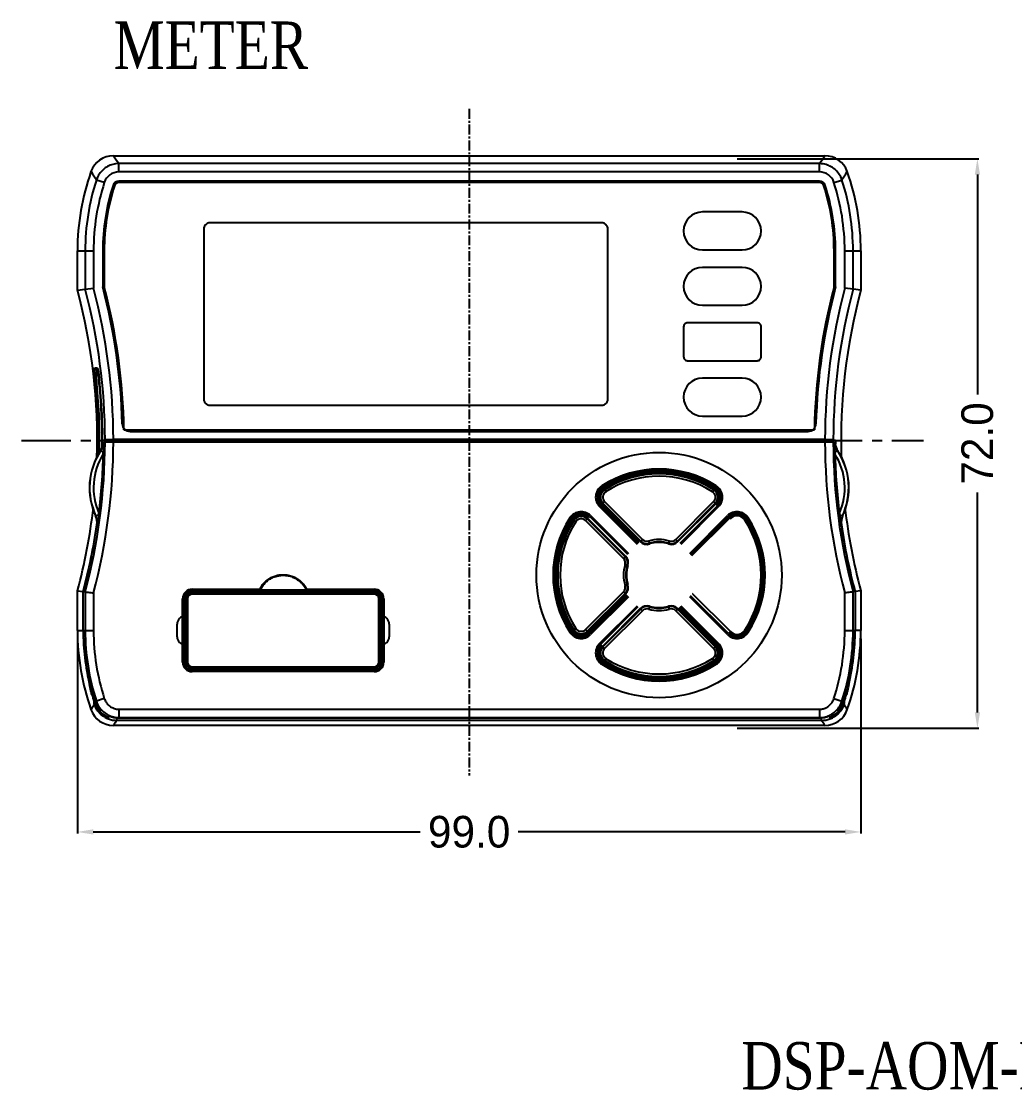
# Model space of a CAD drawing. Header units: millimetres. Extents: x 79 to 919, y 65 to 646.
# Drawn here: x 524.4 to 649.9, y 217.1 to 352.8 of the extents above; entities that cross this region are included whole.
import ezdxf

# ---------------------------------------------------------------- set-up
doc = ezdxf.new("R2010")
doc.units = ezdxf.units.MM
doc.linetypes.add('CENTER', pattern=[2, 1.25, -0.25, 0.25, -0.25])
doc.layers.add('02___PRT_ALL_AXES', color=7, linetype='Continuous')
doc.layers.add('03___PRT_ALL_CURVES', color=7, linetype='Continuous')
doc.styles.add('SS', font='batang.ttc', dxfattribs={"width": 0.8})
doc.styles.get("Standard").update_dxf_attribs({"font": 'BareunDotumPro1.ttf'})
doc.dimstyles.get("Standard").update_dxf_attribs({"dimtxt": 4, "dimasz": 2, "dimexe": 0.2, "dimexo": 1, "dimgap": 0.09, "dimtad": 0, "dimtoh": 1, "dimdec": 1, "dimzin": 0, "dimdsep": 46, "dimtxsty": 'Standard', "dimcen": -3, "dimadec": 0, "dimazin": 0, "dimtfac": 1, "dimtdec": 1, "dimtofl": 0, "dimtmove": 0, "dimatfit": 3, "dimfxl": 0, "dimtolj": 1, "dimtzin": 0, "dimarcsym": 0})

# ---------------------------------------------------------------- blocks, each defined once
blk = doc.blocks.new('*D61')
at = {"color": 0, "lineweight": -2}
for p, q in [((531.44, 274.79), (531.44, 250.12)), ((630.44, 274.79), (630.44, 250.12)), ((533.44, 250.32), (574.76, 250.32)), ((628.44, 250.32), (587.13, 250.32))]:
    blk.add_line(p, q, dxfattribs=at)
at = {"color": 0}
for points in [[(533.44, 250.66), (533.44, 249.99), (531.44, 250.32)], [(628.44, 249.99), (628.44, 250.66), (630.44, 250.32)]]:
    blk.add_solid(points, dxfattribs=at)
at = {"layer": 'Defpoints', "color": 0}
for p in [(531.44, 275.79), (630.44, 275.79), (630.44, 250.32)]:
    blk.add_point(p, dxfattribs=at)
at = {"color": 0, "insert": (580.94, 250.32), "char_height": 4, "attachment_point": 5}
blk.add_mtext('\\A1;99.0', dxfattribs=at)
blk = doc.blocks.new('*D62')
at = {"color": 0, "lineweight": -2}
for p, q in [((614.8, 335.43), (645.37, 335.43)), ((645.17, 333.43), (645.17, 305.61)), ((645.17, 265.43), (645.17, 293.24)), ((614.8, 263.43), (645.37, 263.43))]:
    blk.add_line(p, q, dxfattribs=at)
at = {"color": 0}
for points in [[(645.5, 333.43), (644.84, 333.43), (645.17, 335.43)], [(644.84, 265.43), (645.5, 265.43), (645.17, 263.43)]]:
    blk.add_solid(points, dxfattribs=at)
at = {"layer": 'Defpoints', "color": 0}
for p in [(613.8, 335.43), (645.17, 335.43), (613.8, 263.43)]:
    blk.add_point(p, dxfattribs=at)
at = {"color": 0, "insert": (645.17, 299.43), "char_height": 4, "attachment_point": 5, "rotation": 90}
blk.add_mtext('\\A1;72.0', dxfattribs=at)

msp = doc.modelspace()

# ---------------------------------------------------------------- linework, layer by layer
at = {"color": 1, "linetype": 'CENTER'}
msp.add_line((580.941, 341.731), (580.941, 257.444), dxfattribs=at)
at = {"color": 7, "linetype": 'Continuous'}
for p, q in [((535.98, 335.793), (625.903, 335.793)), ((625.196, 334.808), (536.686, 334.808)), ((536.686, 333.755), (536.686, 334.808)), ((625.196, 333.755), (536.686, 333.755)), ((625.196, 333.755), (625.196, 334.808)), ((534.837, 332.41), (533.836, 332.733)), ((625.197, 332.596), (536.687, 332.596)), ((536.687, 332.596), (536.687, 332.555)), ((625.197, 332.556), (536.687, 332.555)), ((625.197, 332.406), (536.687, 332.406)), ((625.197, 332.596), (625.197, 332.555)), ((627.045, 332.41), (628.047, 332.733)), ((535.941, 332.053), (535.979, 332.041)), ((625.942, 332.053), (625.904, 332.04)), ((531.441, 323.793), (533.479, 323.793)), ((531.441, 318.793), (531.441, 323.793)), ((532.427, 323.793), (532.427, 318.922)), ((533.479, 323.793), (533.479, 319.059)), ((534.639, 323.793), (534.679, 323.793)), ((534.639, 323.793), (534.639, 319.209)), ((534.679, 323.793), (534.679, 319.214)), ((534.829, 323.793), (534.829, 319.234)), ((627.054, 319.234), (627.054, 323.793)), ((627.204, 319.214), (627.204, 323.793)), ((627.244, 323.793), (627.204, 323.793)), ((627.244, 319.209), (627.244, 323.793)), ((628.404, 319.059), (628.404, 323.793)), ((628.404, 323.793), (630.441, 323.793)), ((629.456, 318.922), (629.456, 323.793)), ((630.441, 323.793), (630.441, 318.793)), ((531.441, 318.793), (532.427, 318.922)), ((532.427, 318.922), (533.479, 319.059)), ((534.639, 319.209), (534.679, 319.214)), ((627.244, 319.209), (627.204, 319.214)), ((629.456, 318.922), (628.404, 319.059)), ((630.441, 318.793), (629.456, 318.922)), ((533.655, 308.976), (533.953, 308.976)), ((534.07, 308.024), (533.766, 308.023)), ((533.947, 308.713), (534.029, 308.713)), ((534.029, 308.712), (533.947, 308.713)), ((534.03, 308.708), (534.047, 308.622)), ((534.05, 308.618), (534.077, 308.449)), ((533.748, 307.483), (533.744, 307.521)), ((533.748, 307.483), (533.796, 307.488)), ((533.793, 307.526), (533.793, 307.526)), ((534.15, 307.528), (534.198, 307.533)), ((534.204, 307.481), (534.203, 307.481)), ((534.203, 307.481), (534.529, 303.104)), ((534.529, 303.104), (534.585, 298.996)), ((537.109, 301.925), (537.148, 301.965)), ((624.773, 301.925), (624.734, 301.965)), ((534.665, 299.793), (534.927, 299.924)), ((536.765, 299.793), (534.665, 299.793)), ((534.927, 299.924), (535.979, 299.95)), ((625.904, 299.95), (535.979, 299.95)), ((536.765, 299.793), (536.907, 299.864)), ((537.206, 299.872), (624.676, 299.872)), ((537.317, 301.143), (624.566, 301.143)), ((538.109, 300.953), (538.148, 300.993)), ((538.109, 300.953), (623.774, 300.953)), ((538.148, 300.993), (623.735, 300.993)), ((623.774, 300.953), (623.735, 300.993)), ((625.118, 299.793), (624.976, 299.864)), ((627.218, 299.793), (625.118, 299.793)), ((625.904, 299.95), (626.956, 299.924)), ((626.956, 299.924), (627.218, 299.793)), ((534.386, 298.524), (534.364, 298.523)), ((534.386, 298.524), (534.712, 298.308)), ((534.702, 299.367), (534.674, 299.339)), ((534.702, 299.367), (534.926, 299.591)), ((534.926, 299.591), (535.979, 299.643)), ((535.979, 299.643), (625.904, 299.643)), ((625.904, 299.643), (626.956, 299.591)), ((626.956, 299.591), (627.181, 299.367)), ((627.171, 298.307), (627.497, 298.523)), ((627.209, 299.339), (627.181, 299.367)), ((627.519, 298.523), (627.497, 298.524)), ((598.194, 293.319), (597.923, 293.742)), ((611.96, 293.742), (611.689, 293.319)), ((597.704, 291.72), (598.059, 292.075)), ((602.482, 286.943), (597.704, 291.72)), ((597.847, 291.863), (602.625, 287.086)), ((598.059, 292.075), (602.837, 287.298)), ((607.046, 287.298), (611.823, 292.075)), ((607.258, 287.086), (612.036, 291.863)), ((607.317, 287.026), (612.095, 291.804)), ((612.179, 291.72), (611.823, 292.075)), ((534.133, 290.423), (533.765, 290.252)), ((602.319, 286.78), (597.541, 291.557)), ((612.342, 291.557), (607.564, 286.78)), ((628.117, 290.252), (627.749, 290.423)), ((533.741, 290.26), (533.765, 290.252)), ((533.905, 289.134), (533.931, 289.121)), ((593.993, 289.812), (594.415, 289.541)), ((595.659, 289.675), (596.014, 290.03)), ((600.437, 284.898), (595.659, 289.675)), ((600.649, 285.11), (595.871, 289.887)), ((600.708, 285.169), (595.931, 289.947)), ((596.177, 290.193), (600.955, 285.416)), ((608.928, 285.416), (613.705, 290.193)), ((609.091, 285.253), (613.868, 290.03)), ((613.868, 290.03), (614.011, 289.887)), ((615.89, 289.812), (615.79, 289.748)), ((627.951, 289.121), (627.977, 289.134)), ((628.117, 290.252), (628.141, 290.26)), ((602.837, 287.298), (602.565, 287.026)), ((603.637, 287.097), (603.749, 286.729)), ((606.134, 286.73), (606.245, 287.097)), ((607.317, 287.026), (607.046, 287.298)), ((600.437, 284.898), (600.708, 285.169)), ((601.005, 283.986), (600.638, 284.097)), ((545.941, 281.004), (554.471, 281.004)), ((545.941, 281.004), (545.941, 280.793)), ((545.941, 280.804), (554.471, 280.804)), ((554.471, 281.004), (554.471, 280.804)), ((554.561, 280.958), (554.471, 281.004)), ((560.412, 281.004), (560.322, 280.958)), ((560.412, 281.004), (568.941, 281.004)), ((560.412, 280.804), (560.412, 281.004)), ((560.412, 280.804), (568.941, 280.804)), ((568.941, 281.004), (568.941, 280.793)), ((600.638, 281.489), (601.005, 281.601)), ((531.441, 280.793), (532.165, 280.698)), ((531.441, 275.793), (531.441, 280.793)), ((532.165, 275.793), (532.165, 280.698)), ((532.175, 280.697), (532.427, 280.664)), ((532.175, 275.793), (532.175, 280.697)), ((532.427, 280.664), (532.427, 275.793)), ((533.479, 280.527), (533.479, 275.793)), ((544.731, 279.793), (544.941, 279.793)), ((544.731, 271.793), (544.731, 279.793)), ((544.931, 271.793), (544.931, 279.793)), ((544.941, 279.793), (544.941, 277.793)), ((545.352, 279.793), (545.141, 279.793)), ((545.141, 271.793), (545.141, 279.793)), ((545.152, 279.793), (545.152, 271.793)), ((545.352, 279.793), (545.352, 271.793)), ((556.155, 280.793), (545.941, 280.793)), ((568.941, 280.593), (545.941, 280.593)), ((545.941, 280.383), (545.941, 280.593)), ((568.941, 280.583), (545.941, 280.583)), ((568.941, 280.383), (545.941, 280.383)), ((568.941, 280.793), (558.728, 280.793)), ((568.941, 280.383), (568.941, 280.593)), ((569.531, 271.793), (569.531, 279.793)), ((569.531, 279.793), (569.741, 279.793)), ((569.731, 271.793), (569.731, 279.793)), ((569.741, 271.793), (569.741, 279.793)), ((569.941, 277.793), (569.941, 279.793)), ((570.152, 279.793), (569.941, 279.793)), ((569.952, 279.793), (569.952, 271.793)), ((570.152, 279.793), (570.152, 271.793)), ((595.659, 275.911), (600.437, 280.689)), ((595.871, 275.699), (600.649, 280.476)), ((595.931, 275.64), (600.708, 280.417)), ((600.792, 280.333), (596.014, 275.556)), ((600.955, 280.171), (596.177, 275.393)), ((600.708, 280.417), (600.437, 280.689)), ((613.705, 275.393), (608.928, 280.171)), ((609.174, 280.417), (609.234, 280.476)), ((609.174, 280.417), (613.952, 275.64)), ((628.404, 275.793), (628.404, 280.527)), ((629.708, 280.697), (629.456, 280.664)), ((629.456, 275.793), (629.456, 280.664)), ((629.708, 280.697), (629.708, 275.793)), ((630.441, 280.793), (629.718, 280.698)), ((629.718, 280.698), (629.718, 275.793)), ((630.441, 280.793), (630.441, 275.793)), ((597.541, 274.029), (602.319, 278.807)), ((602.565, 278.56), (597.788, 273.783)), ((602.625, 278.501), (597.847, 273.723)), ((602.837, 278.289), (598.059, 273.511)), ((602.565, 278.56), (602.837, 278.289)), ((603.749, 278.857), (603.637, 278.49)), ((606.245, 278.49), (606.134, 278.857)), ((607.046, 278.289), (607.317, 278.56)), ((611.823, 273.511), (607.046, 278.289)), ((612.036, 273.723), (607.258, 278.501)), ((612.095, 273.783), (607.317, 278.56)), ((607.401, 278.644), (612.179, 273.866)), ((607.564, 278.807), (612.342, 274.029)), ((544.941, 277.793), (545.141, 277.793)), ((545.041, 277.593), (545.141, 277.593)), ((569.741, 277.793), (569.941, 277.793)), ((569.741, 277.593), (569.842, 277.593)), ((531.441, 275.793), (532.165, 275.793)), ((532.175, 275.793), (533.479, 275.793)), ((544.041, 274.993), (544.041, 276.594)), ((570.841, 276.594), (570.841, 274.993)), ((593.993, 275.774), (594.415, 276.045)), ((596.014, 275.556), (595.659, 275.911)), ((613.868, 275.556), (613.952, 275.64)), ((615.89, 275.774), (615.72, 275.884)), ((628.404, 275.793), (629.708, 275.793)), ((630.441, 275.793), (629.718, 275.793)), ((545.141, 273.793), (544.941, 273.793)), ((544.941, 273.793), (544.941, 271.793)), ((545.141, 273.993), (545.041, 273.993)), ((569.842, 273.993), (569.741, 273.993)), ((569.941, 273.793), (569.741, 273.793)), ((569.941, 271.793), (569.941, 273.793)), ((597.704, 273.866), (598.059, 273.511)), ((611.823, 273.511), (612.179, 273.866)), ((544.731, 271.793), (544.941, 271.793)), ((545.352, 271.793), (545.141, 271.793)), ((569.531, 271.793), (569.741, 271.793)), ((570.152, 271.793), (569.941, 271.793)), ((597.923, 271.844), (598.194, 272.267)), ((611.689, 272.267), (611.96, 271.844)), ((545.941, 271.204), (568.941, 271.204)), ((545.941, 271.204), (545.941, 270.993)), ((545.941, 271.004), (568.941, 271.004)), ((545.941, 270.993), (568.941, 270.993)), ((545.941, 270.793), (568.941, 270.793)), ((545.941, 270.583), (545.941, 270.793)), ((568.941, 270.783), (545.941, 270.783)), ((568.941, 270.583), (545.941, 270.583)), ((568.941, 271.204), (568.941, 270.993)), ((568.941, 270.583), (568.941, 270.793)), ((533.674, 266.603), (533.66, 266.582)), ((534.837, 267.177), (533.836, 266.853)), ((627.045, 267.177), (628.047, 266.853)), ((628.209, 266.603), (628.222, 266.582)), ((628.258, 266.69), (628.263, 266.704)), ((535.441, 264.821), (535.441, 264.994)), ((536.426, 264.418), (536.426, 264.761)), ((536.686, 264.779), (536.656, 264.736)), ((536.656, 264.736), (625.227, 264.736)), ((536.686, 265.831), (625.196, 265.831)), ((536.686, 265.831), (536.686, 264.779)), ((536.686, 264.779), (625.196, 264.779)), ((625.196, 265.831), (625.196, 264.779)), ((625.196, 264.779), (625.227, 264.736)), ((625.457, 264.418), (625.457, 264.761)), ((626.441, 264.994), (626.441, 264.821)), ((625.903, 263.793), (535.98, 263.793)), ((625.457, 264.418), (536.426, 264.418))]:
    msp.add_line(p, q, dxfattribs=at)
at = {"color": 1, "linetype": 'CENTER', "ltscale": 5}
msp.add_line((524.368, 299.793), (638.339, 299.793), dxfattribs=at)
at = {"color": 7, "linetype": 'Continuous'}
for points in [[(533.759, 308.103), (533.756, 308.042), (533.757, 307.979)], [(533.757, 307.979), (533.76, 307.905), (533.766, 307.814), (533.775, 307.707), (533.786, 307.587), (533.793, 307.526)], [(534.062, 308.534), (534.008, 308.51), (533.916, 308.441), (533.846, 308.359), (533.798, 308.27), (533.77, 308.181), (533.759, 308.103)], [(533.991, 308.874), (533.99, 308.876), (533.994, 308.865)], [(533.994, 308.865), (534.003, 308.831), (534.015, 308.778), (534.03, 308.708)], [(534.047, 308.622), (534.065, 308.521), (534.084, 308.405), (534.104, 308.274), (534.125, 308.13), (534.146, 307.974), (534.167, 307.806), (534.187, 307.63), (534.203, 307.481)], [(533.793, 307.526), (534.126, 303.084), (534.188, 298.507), (534.172, 298.172)]]:
    msp.add_lwpolyline(points, dxfattribs=at)
for centre, radius, start, end in [((535.979, 332.798), 2.995, 89.98777, 160.57228), ((610.33, 388.39), 91.074, 215.27608, 216.03901), ((551.552, 388.39), 91.074, 323.96099, 324.72392), ((625.904, 332.798), 2.995, 19.42772, 90.01223), ((561.491, 323.793), 30.05, 160.56006, 180), ((629.164, 394.711), 113.704, 212.39437, 213.02973), ((536.686, 331.812), 1.944, 89.99944, 162.08564), ((625.196, 331.812), 1.944, 17.91409, 90.00039), ((532.719, 394.711), 113.704, 326.97027, 327.60563), ((600.391, 323.793), 30.05, 0, 19.43994), ((561.491, 323.793), 29.065, 162.0853, 180), ((561.491, 323.793), 28.012, 162.0853, 180), ((536.686, 331.812), 0.784, 89.96637, 162.05449), ((536.685, 331.814), 0.742, 107.88617, 144.29066), ((536.686, 331.813), 0.593, 89.94287, 162.01856), ((536.688, 331.806), 0.75, 90.0758, 107.87439), ((625.196, 331.812), 0.783, 17.86425, 89.9743), ((625.197, 331.813), 0.593, 17.84749, 89.92255), ((625.197, 331.814), 0.742, 35.80639, 72.21081), ((600.391, 323.793), 28.012, 0, 17.9147), ((600.391, 323.793), 29.065, 0, 17.9147), ((561.491, 323.793), 26.852, 162.0843, 180), ((561.491, 323.793), 26.812, 162.0843, 180), ((561.491, 323.793), 26.662, 162.08267, 180.00004), ((536.658, 331.822), 0.714, 160.15369, 162.07914), ((536.692, 331.809), 0.75, 144.2847, 160.11335), ((600.391, 323.793), 26.662, 359.99996, 17.91421), ((625.19, 331.808), 0.751, 19.7742, 35.78626), ((625.215, 331.818), 0.724, 17.91828, 19.75298), ((600.391, 323.793), 26.812, 0, 17.91402), ((600.391, 323.793), 26.852, 0, 17.91402), ((460.491, 299.793), 73.45, 358.25819, 14.99172), ((460.491, 299.793), 74.435, 0.10081, 14.89159), ((460.491, 299.793), 75.488, 0.11925, 14.7868), ((460.491, 299.793), 76.648, 1.59384, 14.67385), ((460.491, 299.793), 76.688, 1.62264, 14.66998), ((460.491, 299.793), 76.838, 1.00671, 14.65557), ((701.391, 299.793), 76.838, 165.34442, 178.99329), ((701.391, 299.793), 76.688, 165.33002, 178.37736), ((701.391, 299.793), 76.648, 165.32615, 178.40616), ((701.391, 299.793), 75.488, 165.2132, 179.88075), ((701.391, 299.793), 74.435, 165.10841, 179.89919), ((701.391, 299.793), 73.45, 165.00828, 181.74179), ((533.953, 309.013), 0.3, 187.09735, 268.96285), ((534.263, 308.079), 0.501, 130.53171, 186.39154), ((534.26, 308.083), 0.496, 127.09013, 130.54121), ((534.262, 308.08), 0.5, 113.78136, 127.08537), ((532.326, 308.358), 1.743, 10.45866, 12.28669), ((531.348, 308.175), 2.737, 9.72298, 10.5052), ((530.252, 307.986), 3.85, 9.44763, 9.74203), ((534.567, 308.079), 0.501, 158.95326, 186.36522), ((505.965, 303.921), 28.474, 8.84548, 9.14939), ((523.339, 306.629), 10.891, 8.06982, 8.82421), ((519.751, 306.129), 14.513, 7.15504, 8.03516), ((511.648, 305.101), 22.681, 6.86294, 7.18153), ((460.491, 299.793), 73.659, 358.65968, 5.99266), ((460.491, 299.793), 73.709, 358.7387, 6.02235), ((525.561, 306.623), 8.637, 6.01244, 6.86637), ((460.491, 299.793), 74.064, 359.28391, 5.99429), ((512.991, 305.259), 21.329, 6.1655, 6.87324), ((514.665, 305.443), 19.645, 5.95516, 6.15781), ((460.491, 299.793), 74.112, 359.38987, 5.95392), ((538.109, 301.953), 1, 181.59072, 270.00312), ((538.148, 301.993), 1, 181.62142, 210.69046), ((623.774, 301.953), 1, 269.99688, 358.40928), ((623.735, 301.993), 1, 329.30603, 358.37849), ((460.491, 299.793), 74.173, 359.5443, 0), ((460.491, 299.793), 76.273, 359.88692, 0), ((460.491, 299.793), 76.416, 359.88976, 0.05332), ((460.491, 299.793), 76.715, 359.89003, 0.05867), ((538.148, 301.993), 1, 239.05601, 270.00095), ((623.735, 301.993), 1, 269.99899, 300.93685), ((701.391, 299.793), 76.715, 179.94133, 180.10283), ((701.391, 299.793), 76.416, 179.94668, 180.10326), ((701.391, 299.793), 76.273, 180, 180.11308), ((701.391, 299.793), 74.173, 180, 180.35082), ((460.491, 299.793), 74.435, 345.10841, 359.84425), ((541.474, 293.833), 8.518, 146.58013, 204.79633), ((541.474, 293.833), 8.5, 146.50559, 204.91625), ((460.491, 299.793), 75.488, 345.21315, 359.88615), ((532.703, 299.621), 1.991, 326.57469, 351.8587), ((532.719, 299.628), 2, 326.48867, 352.50078), ((701.391, 299.793), 75.488, 180.11385, 194.78685), ((701.391, 299.793), 74.435, 180.15575, 194.89159), ((629.164, 299.627), 2, 187.4913, 213.50828), ((629.183, 299.622), 1.995, 188.15884, 213.42052), ((620.408, 293.833), 8.5, 335.08375, 33.4932), ((620.408, 293.833), 8.518, 335.20367, 33.41399), ((541.474, 293.833), 8.001, 147.75018, 203.83096), ((460.491, 299.793), 74.236, 352.88655, 358.69459), ((511.974, 298.622), 22.74, 358.68862, 359.20719), ((649.914, 298.622), 22.745, 180.79358, 181.31133), ((701.391, 299.793), 74.236, 181.30541, 187.11345), ((620.408, 293.833), 8.001, 336.16904, 32.24982), ((604.941, 282.793), 13.236, 57.33782, 122.66218), ((604.941, 282.793), 13.005, 57.33782, 122.66218), ((604.941, 282.793), 12.887, 57.33782, 122.66218), ((604.941, 282.793), 12.803, 57.33826, 122.66174), ((604.941, 282.793), 12.503, 57.33782, 122.66218), ((598.627, 292.643), 1.536, 122.66218, 225), ((598.627, 292.643), 1.305, 122.66218, 225), ((598.627, 292.643), 1.187, 122.66218, 225), ((598.627, 292.643), 1.103, 122.65701, 224.99826), ((598.627, 292.643), 0.803, 122.66218, 225), ((611.256, 292.643), 0.803, 315, 57.33782), ((611.256, 292.643), 1.103, 315.00174, 57.34299), ((611.256, 292.643), 1.187, 315, 57.33782), ((611.256, 292.643), 1.305, 315, 57.33782), ((611.256, 292.643), 1.536, 315, 57.33782), ((460.491, 299.793), 73.45, 345.00828, 353.3709), ((511.358, 293.444), 22.975, 352.44416, 352.89086), ((595.091, 289.107), 1.536, 45, 147.33782), ((595.091, 289.107), 1.305, 45, 147.33782), ((614.791, 289.107), 1.536, 32.66218, 135), ((614.791, 289.107), 1.305, 32.66218, 135), ((650.525, 293.444), 22.975, 187.10914, 187.55584), ((701.391, 299.793), 73.45, 186.6291, 194.99172), ((460.491, 299.793), 74.173, 345.08197, 351.73823), ((460.491, 299.793), 74.184, 345.08303, 351.73888), ((531.926, 289.421), 2, 351.74748, 24.80128), ((531.953, 289.408), 1.999, 351.73199, 24.94958), ((604.941, 282.793), 13.236, 147.33782, 212.66218), ((604.941, 282.793), 13.005, 147.33782, 212.66218), ((604.941, 282.793), 12.887, 147.33782, 212.66218), ((604.941, 282.793), 12.803, 147.33826, 212.66174), ((604.941, 282.793), 12.503, 147.33782, 212.66218), ((595.091, 289.107), 1.187, 45, 147.33782), ((595.091, 289.107), 1.103, 44.99826, 147.34299), ((595.091, 289.107), 0.803, 45, 147.33782), ((614.791, 289.107), 1.187, 32.66218, 135), ((604.941, 282.793), 12.887, 327.33782, 32.66218), ((604.941, 282.793), 13.005, 327.33782, 32.66218), ((604.941, 282.793), 13.236, 327.33782, 32.66218), ((629.931, 289.408), 2, 155.05686, 188.26129), ((629.956, 289.421), 2, 155.19439, 188.25685), ((701.391, 299.793), 74.184, 188.26112, 194.91697), ((701.391, 299.793), 74.173, 188.26177, 194.91803), ((603.405, 287.865), 1.187, 225, 286.85542), ((603.405, 287.865), 1.103, 224.99861, 286.85362), ((603.405, 287.866), 0.804, 225.02122, 286.81828), ((604.941, 282.793), 4.497, 73.14458, 106.85542), ((604.941, 282.793), 4.197, 73.14411, 106.85589), ((604.941, 282.793), 4.113, 73.14458, 106.85542), ((606.478, 287.865), 1.187, 253.14458, 315), ((606.478, 287.865), 1.103, 253.14638, 315.00139), ((606.478, 287.866), 0.804, 253.18172, 314.97878), ((599.868, 284.33), 0.804, 343.18545, 44.97504), ((599.869, 284.33), 1.103, 343.14638, 44.99861), ((599.869, 284.33), 1.187, 343.14458, 45), ((604.941, 282.793), 4.497, 163.14458, 196.85542), ((604.941, 282.793), 4.197, 163.14411, 196.85589), ((604.941, 282.793), 4.113, 163.14458, 196.85542), ((545.941, 279.793), 1.211, 90, 180), ((545.941, 279.793), 1.011, 90, 180), ((557.23, 587.631), 306.84, 269.48484, 269.79906), ((557.442, 389.052), 108.135, 269.31814, 270.68024), ((557.847, 360.251), 79.332, 270.63452, 271.78744), ((557.692, 582.155), 301.363, 270.19701, 270.51722), ((568.941, 279.793), 1.211, 0, 90), ((568.941, 279.793), 1.011, 0, 90), ((599.868, 281.257), 0.804, 315.02496, 16.81455), ((599.869, 281.256), 1.103, 315.00139, 16.85362), ((599.869, 281.256), 1.187, 315, 16.85542), ((545.941, 279.793), 1, 90, 180), ((545.941, 279.793), 0.8, 90, 180), ((545.941, 279.793), 0.789, 90, 180), ((545.941, 279.793), 0.589, 90, 180), ((568.941, 279.793), 1, 0, 90), ((568.941, 279.793), 0.8, 0, 90), ((568.941, 279.793), 0.789, 0, 90), ((568.941, 279.793), 0.589, 0, 90), ((603.405, 277.721), 1.187, 73.14458, 135), ((603.405, 277.721), 1.103, 73.14638, 135.00139), ((603.405, 277.72), 0.804, 73.18545, 134.97505), ((604.941, 282.793), 4.497, 253.14458, 286.85542), ((604.941, 282.793), 4.197, 253.14411, 286.85589), ((604.941, 282.793), 4.113, 253.14458, 286.85542), ((606.478, 277.721), 1.187, 45, 106.85542), ((606.478, 277.721), 1.103, 44.99861, 106.85362), ((606.478, 277.72), 0.804, 45.02496, 106.81455), ((561.491, 275.793), 30.05, 180, 199.43994), ((561.491, 275.793), 29.327, 180, 193.52285), ((561.491, 275.793), 29.316, 180, 197.86658), ((561.491, 275.793), 29.065, 180, 197.9147), ((561.491, 275.793), 28.012, 180, 197.9147), ((595.091, 276.479), 1.536, 212.66218, 315), ((595.091, 276.479), 1.305, 212.66218, 315), ((595.091, 276.479), 1.187, 212.66218, 315), ((595.091, 276.479), 1.103, 212.65701, 315.00174), ((595.091, 276.479), 0.803, 212.66218, 315), ((614.791, 276.479), 1.536, 225, 327.33782), ((614.791, 276.479), 1.305, 225, 327.33782), ((614.791, 276.479), 1.187, 225, 327.33782), ((600.391, 275.793), 28.012, 342.0853, 0), ((600.391, 275.793), 29.065, 342.0853, 0), ((600.391, 275.793), 29.316, 342.13342, 0), ((600.391, 275.793), 30.05, 340.56006, 0), ((598.627, 272.943), 1.536, 135, 237.33782), ((611.256, 272.943), 1.536, 302.66218, 45), ((598.627, 272.943), 1.305, 135, 237.33782), ((598.627, 272.943), 1.187, 135, 237.33782), ((598.627, 272.943), 1.103, 135.00174, 237.34299), ((598.627, 272.943), 0.803, 135, 237.33782), ((611.256, 272.943), 0.803, 302.66218, 45), ((611.256, 272.943), 1.103, 302.65701, 44.99826), ((611.256, 272.943), 1.187, 302.66218, 45), ((611.256, 272.943), 1.305, 302.66218, 45), ((545.941, 271.793), 1.211, 180, 270), ((545.941, 271.793), 1.011, 180, 270), ((545.941, 271.793), 1, 180, 270), ((545.941, 271.793), 0.8, 180, 270), ((545.941, 271.793), 0.789, 180, 270), ((545.941, 271.793), 0.589, 180, 270), ((568.941, 271.793), 0.589, 270, 0), ((568.941, 271.793), 0.789, 270, 0), ((568.941, 271.793), 0.8, 270, 0), ((568.941, 271.793), 1, 270, 0), ((568.941, 271.793), 1.011, 270, 0), ((568.941, 271.793), 1.211, 270, 0), ((604.941, 282.793), 13.236, 237.33782, 302.66218), ((604.941, 282.793), 13.005, 237.33782, 302.66218), ((604.941, 282.793), 12.887, 237.33782, 302.66218), ((604.941, 282.793), 12.803, 237.33826, 302.66174), ((604.941, 282.793), 12.503, 237.33782, 302.66218), ((552.236, 272.818), 19.652, 195.08539, 197.9025), ((609.65, 272.817), 19.648, 342.09734, 344.9289), ((629.94, 204.38), 114.625, 147.1984, 147.60407), ((533.82, 266.869), 0.3, 197.93041, 215.80031), ((533.82, 266.869), 0.299, 215.85249, 234.31196), ((550.054, 272.106), 17.299, 197.8666, 198.24446), ((536.004, 267.14), 2.502, 195.38362, 202.06842), ((533.819, 266.867), 0.297, 221.8609, 232.69899), ((550.038, 272.101), 17.283, 198.24434, 198.62301), ((536.291, 267.469), 2.776, 198.62497, 204.53367), ((536.278, 267.463), 2.762, 204.5311, 208.70155), ((536.276, 267.462), 2.76, 208.71132, 219.53057), ((534.441, 266.393), 0.5, 191.42784, 227.01423), ((625.606, 267.462), 2.76, 320.4695, 331.28873), ((627.441, 266.393), 0.5, 313.06747, 348.33604), ((625.604, 267.463), 2.762, 331.29851, 335.46891), ((625.592, 267.469), 2.776, 335.46634, 341.37503), ((625.874, 267.141), 2.507, 337.92643, 344.6101), ((611.845, 272.101), 17.283, 341.37699, 341.75566), ((628.063, 266.869), 0.299, 305.68804, 324.14751), ((628.063, 266.868), 0.299, 307.31873, 318.0968), ((611.83, 272.106), 17.298, 341.80379, 342.1334), ((531.577, 204.146), 115.059, 32.3967, 32.80084), ((628.062, 266.869), 0.3, 324.19969, 342.06959), ((535.979, 266.788), 2.995, 199.42771, 270.01223), ((536.279, 267.464), 2.763, 219.53393, 223.08175), ((536.292, 267.477), 2.782, 223.08677, 242.41073), ((536.364, 267.378), 2.945, 239.74486, 240.52865), ((536.417, 267.475), 3.055, 240.55305, 249.49943), ((536.578, 268.028), 3.402, 242.44116, 249.41587), ((536.425, 267.496), 3.078, 249.49315, 270.00081), ((536.584, 268.044), 3.42, 249.41029, 250.47469), ((536.658, 267.735), 2.999, 246.07145, 269.96477), ((625.225, 267.735), 2.999, 270.03512, 293.92868), ((625.456, 267.501), 3.083, 270.01546, 290.49144), ((625.904, 266.788), 2.995, 269.98777, 340.57229), ((625.298, 268.044), 3.42, 289.52531, 290.58974), ((625.305, 268.028), 3.402, 290.58415, 297.55884), ((625.465, 267.475), 3.055, 290.5006, 299.44694), ((625.59, 267.477), 2.782, 297.58927, 316.91323), ((625.518, 267.38), 2.947, 299.47354, 300.2569), ((625.604, 267.464), 2.763, 316.91825, 320.46614), ((611.259, 210.533), 92.215, 144.24402, 144.72101), ((550.623, 210.533), 92.215, 35.27899, 35.75598)]:
    msp.add_arc(centre, radius, start, end, dxfattribs=at)
for centre, major_axis in [((545.042, 276.593), (0.708, -0.708)), ((569.841, 276.593), (-0.708, -0.708)), ((545.042, 274.994), (0.708, 0.708)), ((569.841, 274.994), (-0.708, 0.708))]:
    msp.add_ellipse(centre, major_axis=major_axis, ratio=0.999315, start_param=2.3565371, end_param=3.9266482, dxfattribs=at)
for points, knots in [([(536.686, 334.808), (536.547, 334.808), (536.171, 334.781), (535.573, 334.623), (534.941, 334.281), (534.408, 333.8), (534.044, 333.266), (533.887, 332.892), (533.836, 332.734)], [0, 0, 0, 0, 0.4171575, 1.1275177, 1.8393383, 2.5511516, 3.2614905, 3.7610912, 3.7610912, 3.7610912, 3.7610912]), ([(628.047, 332.734), (628.005, 332.864), (627.864, 333.213), (627.531, 333.733), (627.012, 334.229), (626.391, 334.59), (625.769, 334.773), (625.364, 334.808), (625.196, 334.808)], [0, 0, 0, 0, 0.412787, 1.1231484, 1.8349694, 2.5467823, 3.2571201, 3.7610862, 3.7610862, 3.7610862, 3.7610862]), ([(625.424, 332.52), (625.39, 332.531), (625.315, 332.549), (625.238, 332.556), (625.197, 332.556)], [0, 0, 0, 0, 0.10653183, 0.23076826, 0.23076826, 0.23076826, 0.23076826]), ([(533.744, 307.521), (533.732, 307.638), (533.708, 307.875), (533.676, 308.217), (533.655, 308.511), (533.635, 308.761), (533.646, 308.872), (533.638, 308.976), (533.655, 308.976)], [0, 0, 0, 0, 0.3522225, 0.7143722, 1.0238054, 1.2600598, 1.4086048, 1.4608763, 1.4608763, 1.4608763, 1.4608763]), ([(533.766, 308.023), (533.76, 308.023), (533.762, 307.989), (533.758, 307.951), (533.764, 307.868), (533.77, 307.77), (533.781, 307.652), (533.789, 307.569), (533.793, 307.526)], [0, 0, 0, 0, 0.01752195, 0.0671487, 0.14624164, 0.24954812, 0.37004694, 0.499096, 0.499096, 0.499096, 0.499096]), ([(533.935, 308.456), (533.933, 308.489), (533.929, 308.566), (533.931, 308.632), (533.933, 308.713), (533.947, 308.713)], [0, 0, 0, 0, 0.09691231, 0.2163709, 0.25979137, 0.25979137, 0.25979137, 0.25979137]), ([(533.953, 308.976), (533.972, 308.976), (533.986, 308.876), (534.004, 308.826), (534.017, 308.776)], [0, 0, 0, 0, 0.05729506, 0.21094305, 0.21094305, 0.21094305, 0.21094305]), ([(534.136, 307.656), (534.131, 307.696), (534.121, 307.77), (534.106, 307.869), (534.094, 307.951), (534.08, 307.991), (534.076, 308.024), (534.07, 308.024)], [0, 0, 0, 0, 0.1208625, 0.22496025, 0.30517681, 0.35615335, 0.37509013, 0.37509013, 0.37509013, 0.37509013]), ([(536.907, 299.864), (536.915, 299.868), (536.948, 299.865), (537.009, 299.871), (537.101, 299.871), (537.17, 299.872), (537.206, 299.872)], [0, 0, 0, 0, 0.02695308, 0.09309426, 0.18919867, 0.29979301, 0.29979301, 0.29979301, 0.29979301]), ([(624.676, 299.872), (624.713, 299.872), (624.782, 299.871), (624.873, 299.871), (624.935, 299.865), (624.968, 299.868), (624.976, 299.864)], [0, 0, 0, 0, 0.11059434, 0.20669875, 0.27283993, 0.29979301, 0.29979301, 0.29979301, 0.29979301]), ([(534.702, 299.367), (534.705, 299.37), (534.702, 299.339), (534.706, 299.323), (534.706, 299.28), (534.707, 299.254), (534.708, 299.239)], [0, 0, 0, 0, 0.01497452, 0.04539624, 0.08363018, 0.12818648, 0.12818648, 0.12818648, 0.12818648]), ([(534.708, 299.239), (534.708, 299.222), (534.709, 299.186), (534.71, 299.13), (534.711, 299.068), (534.712, 299), (534.713, 298.926), (534.714, 298.845), (534.714, 298.757), (534.714, 298.66), (534.714, 298.553), (534.713, 298.434), (534.713, 298.351), (534.712, 298.308)], [0, 0, 0, 0, 0.05084304, 0.1075957, 0.16931612, 0.23683839, 0.31081115, 0.3915926, 0.4795845, 0.57597632, 0.68235397, 0.80031226, 0.93129912, 0.93129912, 0.93129912, 0.93129912]), ([(627.171, 298.307), (627.17, 298.351), (627.169, 298.434), (627.168, 298.553), (627.168, 298.66), (627.169, 298.758), (627.169, 298.848), (627.17, 298.929), (627.171, 299.002), (627.172, 299.069), (627.173, 299.129), (627.174, 299.184), (627.175, 299.235), (627.176, 299.28), (627.177, 299.319), (627.18, 299.343), (627.179, 299.353)], [0, 0, 0, 0, 0.1310493, 0.2491273, 0.3559724, 0.4534739, 0.543169, 0.6242959, 0.6973323, 0.7633133, 0.8232783, 0.8782044, 0.9287613, 0.9746211, 1.0145627, 1.0455203, 1.0455203, 1.0455203, 1.0455203]), ([(534.133, 290.423), (534.124, 290.353), (534.105, 290.218), (534.077, 290.02), (534.048, 289.831), (534.019, 289.649), (533.99, 289.472), (533.961, 289.296), (533.941, 289.179), (533.931, 289.121)], [0, 0, 0, 0, 0.2102655, 0.4093982, 0.5994218, 0.7827792, 0.9619723, 1.139297, 1.3171378, 1.3171378, 1.3171378, 1.3171378]), ([(627.749, 290.423), (627.763, 290.32), (627.792, 290.112), (627.84, 289.794), (627.893, 289.462), (627.932, 289.236), (627.951, 289.121)], [0, 0, 0, 0, 0.3088626, 0.6304326, 0.9664929, 1.3171294, 1.3171294, 1.3171294, 1.3171294]), ([(554.471, 281.004), (554.576, 281.211), (554.82, 281.594), (555.273, 282.062), (555.76, 282.405), (556.244, 282.635), (556.707, 282.773), (557.139, 282.84), (557.537, 282.851), (557.897, 282.819), (558.222, 282.756), (558.513, 282.671), (558.772, 282.57), (559.001, 282.458), (559.204, 282.34), (559.384, 282.218), (559.542, 282.096), (559.681, 281.974), (559.803, 281.856), (559.912, 281.74), (560.007, 281.629), (560.091, 281.522), (560.164, 281.42), (560.229, 281.325), (560.285, 281.236), (560.333, 281.153), (560.375, 281.077), (560.4, 281.027), (560.412, 281.004)], [0, 0, 0, 0, 0.6963217, 1.351906, 1.9419625, 2.4726343, 2.9520604, 3.3866477, 3.7818081, 4.1420813, 4.4713491, 4.7729303, 5.0496731, 5.3040439, 5.5382068, 5.7540679, 5.9533096, 6.1374293, 6.307769, 6.4655446, 6.6118282, 6.7474379, 6.8728334, 6.9880842, 7.0931158, 7.1882883, 7.2747925, 7.3544986, 7.3544986, 7.3544986, 7.3544986]), ([(554.561, 280.959), (554.659, 281.162), (554.892, 281.538), (555.328, 281.998), (555.8, 282.337), (556.271, 282.563), (556.723, 282.7), (557.146, 282.767), (557.534, 282.777), (557.887, 282.746), (558.205, 282.684), (558.488, 282.599), (558.741, 282.499), (558.965, 282.389), (559.162, 282.272), (559.336, 282.152), (559.489, 282.032), (559.623, 281.912), (559.742, 281.795), (559.846, 281.681), (559.937, 281.572), (560.018, 281.467), (560.088, 281.367), (560.149, 281.273), (560.202, 281.185), (560.247, 281.105), (560.287, 281.03), (560.311, 280.982), (560.322, 280.958)], [0, 0, 0, 0, 0.6764901, 1.3152236, 1.8907431, 2.4089501, 2.8774843, 3.3023115, 3.6885482, 4.0407361, 4.3626335, 4.6574048, 4.9277909, 5.1761868, 5.404704, 5.6152482, 5.8095351, 5.9890399, 6.1550586, 6.308772, 6.4512234, 6.5832116, 6.7051905, 6.8172345, 6.9192823, 7.0117024, 7.095666, 7.1729907, 7.1729907, 7.1729907, 7.1729907]), ([(554.471, 280.804), (554.485, 280.804), (554.519, 280.826), (554.547, 280.884), (554.558, 280.931), (554.561, 280.958)], [0, 0, 0, 0, 0.04481062, 0.10857884, 0.18966418, 0.18966418, 0.18966418, 0.18966418]), ([(554.561, 280.958), (554.903, 280.947), (555.435, 280.935), (555.966, 280.927), (556.155, 280.925)], [0, 0, 0, 0, 1.0276411, 1.5949287, 1.5949287, 1.5949287, 1.5949287]), ([(558.728, 280.793), (558.435, 280.793), (557.867, 280.846), (557.007, 280.845), (556.444, 280.793), (556.155, 280.793)], [0, 0, 0, 0, 0.8800876, 1.7080009, 2.5751306, 2.5751306, 2.5751306, 2.5751306]), ([(560.322, 280.958), (560.325, 280.931), (560.336, 280.884), (560.363, 280.826), (560.397, 280.804), (560.412, 280.804)], [0, 0, 0, 0, 0.08109299, 0.14486313, 0.18965517, 0.18965517, 0.18965517, 0.18965517]), ([(532.427, 280.664), (532.543, 280.649), (532.777, 280.618), (533.128, 280.573), (533.362, 280.542), (533.479, 280.527)], [0, 0, 0, 0, 0.3527054, 0.7064453, 1.0612213, 1.0612213, 1.0612213, 1.0612213]), ([(629.456, 280.664), (629.339, 280.649), (629.106, 280.618), (628.755, 280.573), (628.521, 280.542), (628.404, 280.527)], [0, 0, 0, 0, 0.3527053, 0.7064453, 1.0612213, 1.0612213, 1.0612213, 1.0612213]), ([(533.261, 267.703), (533.221, 267.853), (533.147, 268.143), (533.052, 268.554), (533, 268.815), (532.978, 268.936)], [0, 0, 0, 0, 0.4650865, 0.8976954, 1.2648337, 1.2648337, 1.2648337, 1.2648337]), ([(628.905, 268.936), (628.883, 268.816), (628.831, 268.556), (628.737, 268.147), (628.663, 267.858), (628.623, 267.708)], [0, 0, 0, 0, 0.3647235, 0.7946927, 1.2600471, 1.2600471, 1.2600471, 1.2600471]), ([(533.592, 266.476), (533.604, 266.445), (533.65, 266.386), (533.716, 266.356), (533.753, 266.347)], [0, 0, 0, 0, 0.10012156, 0.21191615, 0.21191615, 0.21191615, 0.21191615]), ([(534.103, 265.496), (534.008, 265.612), (533.852, 265.838), (533.732, 266.084), (533.685, 266.199)], [0, 0, 0, 0, 0.44709244, 0.81973924, 0.81973924, 0.81973924, 0.81973924]), ([(533.836, 266.853), (533.878, 266.722), (534.019, 266.373), (534.352, 265.853), (534.87, 265.357), (535.491, 264.997), (536.112, 264.813), (536.518, 264.778), (536.686, 264.778)], [0, 0, 0, 0, 0.413722, 1.1244292, 1.834976, 2.545515, 3.2561994, 3.7611019, 3.7611019, 3.7611019, 3.7611019]), ([(534.837, 267.177), (534.865, 267.091), (534.956, 266.865), (535.172, 266.527), (535.508, 266.206), (535.911, 265.972), (536.314, 265.853), (536.577, 265.831), (536.686, 265.831)], [0, 0, 0, 0, 0.2685092, 0.7296629, 1.1906351, 1.6515974, 2.1127228, 2.4404024, 2.4404024, 2.4404024, 2.4404024]), ([(625.196, 265.831), (625.287, 265.831), (625.531, 265.848), (625.919, 265.95), (626.329, 266.172), (626.674, 266.484), (626.91, 266.831), (627.012, 267.073), (627.046, 267.177)], [0, 0, 0, 0, 0.2713456, 0.7324979, 1.1934696, 1.6544323, 2.1155589, 2.4404057, 2.4404057, 2.4404057, 2.4404057]), ([(625.196, 264.778), (625.336, 264.778), (625.712, 264.805), (626.311, 264.963), (626.941, 265.305), (627.474, 265.786), (627.838, 266.32), (627.996, 266.694), (628.047, 266.853)], [0, 0, 0, 0, 0.4180927, 1.1287988, 1.8393452, 2.5498845, 3.26057, 3.761107, 3.761107, 3.761107, 3.761107]), ([(628.197, 266.199), (628.151, 266.084), (628.03, 265.838), (627.874, 265.612), (627.78, 265.496)], [0, 0, 0, 0, 0.37222188, 0.81925812, 0.81925812, 0.81925812, 0.81925812]), ([(628.291, 266.476), (628.279, 266.445), (628.233, 266.386), (628.166, 266.356), (628.13, 266.347)], [0, 0, 0, 0, 0.10012092, 0.2119111, 0.2119111, 0.2119111, 0.2119111]), ([(534.88, 264.834), (534.731, 264.921), (534.45, 265.12), (534.21, 265.365), (534.103, 265.496)], [0, 0, 0, 0, 0.518217, 1.0253469, 1.0253469, 1.0253469, 1.0253469]), ([(534.915, 264.814), (534.904, 264.826), (534.915, 264.883), (534.937, 264.949), (534.963, 265.005), (534.975, 265.03)], [0, 0, 0, 0, 0.04777668, 0.14407618, 0.22795411, 0.22795411, 0.22795411, 0.22795411]), ([(626.967, 264.814), (626.978, 264.826), (626.967, 264.883), (626.945, 264.949), (626.92, 265.005), (626.907, 265.03)], [0, 0, 0, 0, 0.04776299, 0.14402712, 0.22781193, 0.22781193, 0.22781193, 0.22781193]), ([(627.78, 265.496), (627.673, 265.365), (627.432, 265.12), (627.152, 264.921), (627.002, 264.834)], [0, 0, 0, 0, 0.507209, 1.025348, 1.025348, 1.025348, 1.025348])]:
    msp.add_open_spline(points, degree=3, knots=knots, dxfattribs=at)
for points in [[(534.017, 308.776), (534.022, 308.761), (534.025, 308.745), (534.029, 308.729)], [(627.179, 299.353), (627.179, 299.358), (627.178, 299.37), (627.181, 299.367)], [(533.534, 266.734), (533.531, 266.748), (533.527, 266.765), (533.535, 266.777)], [(533.553, 266.633), (533.546, 266.667), (533.541, 266.701), (533.534, 266.734)], [(533.535, 266.777), (533.548, 266.737), (533.57, 266.699), (533.597, 266.668)], [(533.592, 266.476), (533.578, 266.528), (533.563, 266.58), (533.553, 266.633)], [(628.348, 266.776), (628.335, 266.737), (628.313, 266.699), (628.285, 266.668)], [(628.313, 266.56), (628.306, 266.531), (628.298, 266.504), (628.291, 266.476)], [(628.33, 266.633), (628.325, 266.608), (628.319, 266.584), (628.313, 266.56)], [(628.349, 266.735), (628.342, 266.701), (628.337, 266.667), (628.33, 266.633)], [(628.347, 266.777), (628.356, 266.765), (628.352, 266.748), (628.349, 266.735)]]:
    msp.add_open_spline(points, degree=3, dxfattribs=at)
at = {"layer": '02___PRT_ALL_AXES', "color": 7, "linetype": 'Continuous'}
for p, q in [((597.71, 294.074), (597.798, 293.936)), ((597.834, 293.881), (597.923, 293.742)), ((612.049, 293.881), (611.96, 293.742)), ((612.173, 294.074), (612.084, 293.936)), ((597.587, 291.603), (597.704, 291.72)), ((612.295, 291.603), (612.179, 291.72)), ((596.293, 290.309), (596.177, 290.193)), ((596.293, 290.309), (601.071, 285.532)), ((597.425, 291.441), (597.541, 291.557)), ((602.203, 286.664), (597.425, 291.441)), ((602.365, 286.826), (597.587, 291.603)), ((612.457, 291.441), (607.68, 286.664)), ((608.812, 285.532), (613.589, 290.309)), ((612.457, 291.441), (612.342, 291.557)), ((613.589, 290.309), (613.705, 290.193)), ((593.661, 290.025), (593.799, 289.936)), ((593.854, 289.901), (593.993, 289.812)), ((596.131, 290.147), (596.014, 290.03)), ((608.974, 285.369), (613.752, 290.147)), ((613.752, 290.147), (613.868, 290.03)), ((616.029, 289.901), (615.89, 289.812)), ((616.222, 290.025), (616.084, 289.936)), ((600.909, 280.217), (596.131, 275.439)), ((601.071, 280.055), (596.293, 275.277)), ((613.589, 275.277), (608.812, 280.055)), ((597.425, 274.145), (602.203, 278.923)), ((607.518, 278.76), (612.295, 273.983)), ((607.68, 278.923), (612.457, 274.145)), ((593.661, 275.562), (593.799, 275.65)), ((593.854, 275.685), (593.993, 275.774)), ((596.131, 275.439), (596.014, 275.556)), ((596.293, 275.277), (596.177, 275.393)), ((613.589, 275.277), (613.705, 275.393)), ((613.752, 275.439), (613.868, 275.556)), ((616.029, 275.685), (615.89, 275.774)), ((616.222, 275.562), (616.084, 275.65)), ((597.425, 274.145), (597.541, 274.029)), ((612.457, 274.145), (612.342, 274.029)), ((597.587, 273.983), (597.704, 273.866)), ((612.295, 273.983), (612.179, 273.866)), ((597.71, 271.512), (597.798, 271.651)), ((597.834, 271.706), (597.923, 271.845)), ((612.049, 271.706), (611.96, 271.844)), ((612.173, 271.512), (612.084, 271.65)), ((533.836, 266.853), (533.771, 266.754)), ((628.047, 266.853), (628.111, 266.754))]:
    msp.add_line(p, q, dxfattribs=at)
msp.add_circle((604.941, 282.793), 15.5, dxfattribs=at)
for centre, radius, start, end in [((604.941, 282.793), 13.4, 57.33932, 122.66068), ((604.941, 282.793), 13.17, 57.33913, 122.66087), ((598.627, 292.643), 1.7, 122.65036, 225.01921), ((598.627, 292.643), 1.47, 122.65038, 225.01739), ((611.256, 292.643), 1.47, 314.98261, 57.34962), ((611.256, 292.643), 1.7, 314.98079, 57.34964), ((595.091, 289.107), 1.7, 44.98079, 147.34964), ((595.091, 289.107), 1.47, 44.98261, 147.34962), ((614.791, 289.107), 1.7, 32.65036, 135.01921), ((614.791, 289.107), 1.47, 32.65038, 135.01739), ((604.941, 282.793), 13.4, 147.33932, 212.66068), ((604.941, 282.793), 13.17, 147.33913, 212.66087), ((604.941, 282.793), 13.17, 327.33913, 32.66087), ((604.941, 282.793), 13.4, 327.33932, 32.66068), ((595.091, 276.479), 1.7, 212.65036, 315.01921), ((595.091, 276.479), 1.47, 212.65038, 315.01739), ((614.791, 276.479), 1.7, 224.98079, 327.34964), ((614.791, 276.479), 1.47, 224.98261, 327.34962), ((600.391, 275.793), 29.327, 346.47715, 0), ((598.627, 272.943), 1.7, 134.98079, 237.34964), ((611.256, 272.943), 1.7, 302.65036, 45.01921), ((598.627, 272.943), 1.47, 134.98261, 237.34962), ((611.256, 272.943), 1.47, 302.65038, 45.01739), ((604.941, 282.793), 13.4, 237.33932, 302.66068), ((604.941, 282.793), 13.17, 237.33913, 302.66087), ((546.067, 270.81), 13.068, 197.45295, 198.25631), ((546.278, 270.879), 13.289, 198.25508, 198.67301), ((536.235, 267.485), 2.689, 198.6724, 199.28376), ((536.12, 267.443), 2.566, 199.22936, 206.28958), ((537.05, 267.817), 3.446, 197.96333, 199.48125), ((537.099, 267.835), 3.499, 199.49086, 203.43739), ((537.21, 267.882), 3.62, 203.42361, 208.55663), ((624.596, 267.919), 3.704, 331.8884, 336.54641), ((624.812, 267.824), 3.469, 336.57431, 340.52356), ((625.763, 267.443), 2.566, 333.69704, 340.77079), ((624.815, 267.822), 3.465, 340.52728, 342.0376), ((625.648, 267.485), 2.689, 340.71631, 341.3276), ((615.606, 270.879), 13.288, 341.327, 341.74501), ((615.812, 270.811), 13.072, 341.74378, 342.55199)]:
    msp.add_arc(centre, radius, start, end, dxfattribs=at)
for points, knots in [([(533.601, 266.891), (533.573, 266.979), (533.522, 267.147), (533.454, 267.39), (533.404, 267.594), (533.359, 267.775), (533.355, 267.857), (533.334, 267.943), (533.349, 267.943)], [0, 0, 0, 0, 0.2758955, 0.5302632, 0.7500251, 0.9247013, 1.041812, 1.085771, 1.085771, 1.085771, 1.085771]), ([(533.349, 267.943), (533.365, 267.943), (533.385, 267.868), (533.436, 267.773), (533.497, 267.579), (533.579, 267.346), (533.671, 267.062), (533.737, 266.861), (533.771, 266.754)], [0, 0, 0, 0, 0.0477238, 0.1731564, 0.3722098, 0.6295587, 0.9266652, 1.2642922, 1.2642922, 1.2642922, 1.2642922]), ([(628.111, 266.754), (628.146, 266.861), (628.212, 267.062), (628.304, 267.346), (628.385, 267.58), (628.447, 267.773), (628.498, 267.868), (628.518, 267.943), (628.534, 267.943)], [0, 0, 0, 0, 0.3382915, 0.6350283, 0.8924467, 1.0913016, 1.2166132, 1.2642928, 1.2642928, 1.2642928, 1.2642928]), ([(628.534, 267.943), (628.548, 267.943), (628.528, 267.858), (628.523, 267.777), (628.48, 267.596), (628.429, 267.392), (628.361, 267.149), (628.31, 266.98), (628.282, 266.892)], [0, 0, 0, 0, 0.0432824, 0.1592197, 0.3330888, 0.5527802, 0.8076883, 1.0846162, 1.0846162, 1.0846162, 1.0846162]), ([(534.247, 265.705), (534.212, 265.742), (534.11, 265.838), (533.966, 266.04), (533.867, 266.21), (533.819, 266.306)], [0, 0, 0, 0, 0.15292514, 0.41832591, 0.74055927, 0.74055927, 0.74055927, 0.74055927]), ([(534.031, 266.152), (534.074, 266.073), (534.149, 265.948), (534.226, 265.823), (534.259, 265.776)], [0, 0, 0, 0, 0.26734584, 0.4396303, 0.4396303, 0.4396303, 0.4396303]), ([(627.629, 265.784), (627.666, 265.839), (627.747, 265.968), (627.823, 266.099), (627.863, 266.174)], [0, 0, 0, 0, 0.19970903, 0.45508349, 0.45508349, 0.45508349, 0.45508349]), ([(628.063, 266.305), (628.015, 266.209), (627.916, 266.04), (627.772, 265.838), (627.671, 265.742), (627.636, 265.705)], [0, 0, 0, 0, 0.3221922, 0.58727262, 0.73999495, 0.73999495, 0.73999495, 0.73999495]), ([(534.327, 265.643), (534.302, 265.643), (534.275, 265.674), (534.253, 265.699), (534.247, 265.705)], [0, 0, 0, 0, 0.07397086, 0.1018686, 0.1018686, 0.1018686, 0.1018686]), ([(534.259, 265.776), (534.262, 265.771), (534.286, 265.737), (534.303, 265.716), (534.337, 265.643), (534.327, 265.643)], [0, 0, 0, 0, 0.01614506, 0.12140614, 0.15110395, 0.15110395, 0.15110395, 0.15110395]), ([(627.556, 265.643), (627.544, 265.643), (627.59, 265.729), (627.606, 265.75), (627.629, 265.784)], [0, 0, 0, 0, 0.03676678, 0.16029614, 0.16029614, 0.16029614, 0.16029614]), ([(627.636, 265.705), (627.629, 265.698), (627.607, 265.674), (627.58, 265.643), (627.556, 265.643)], [0, 0, 0, 0, 0.02800058, 0.10183178, 0.10183178, 0.10183178, 0.10183178])]:
    msp.add_open_spline(points, degree=3, knots=knots, dxfattribs=at)
at = {"layer": '03___PRT_ALL_CURVES', "color": 4, "linetype": 'Continuous'}
for p, q in [((615.441, 328.693), (610.441, 328.693)), ((597.641, 327.332), (548.241, 327.332)), ((547.402, 326.493), (547.402, 305.093)), ((598.481, 305.093), (598.481, 326.493)), ((610.441, 323.893), (615.441, 323.893)), ((615.441, 321.693), (610.441, 321.693)), ((610.441, 316.893), (615.441, 316.893)), ((608.041, 314.193), (608.041, 310.393)), ((617.341, 314.693), (608.541, 314.693)), ((617.841, 310.393), (617.841, 314.193)), ((608.541, 309.893), (617.341, 309.893)), ((615.441, 307.693), (610.441, 307.693)), ((548.241, 304.254), (597.641, 304.254)), ((610.441, 302.893), (615.441, 302.893))]:
    msp.add_line(p, q, dxfattribs=at)
for centre, start, end in [((610.441, 326.293), 90, 270), ((615.441, 326.293), 270, 90), ((610.441, 319.293), 90, 270), ((615.441, 319.293), 270, 90), ((610.441, 305.293), 90, 270), ((615.441, 305.293), 270, 90)]:
    msp.add_arc(centre, 2.4, start, end, dxfattribs=at)
for points, knots in [([(548.241, 327.332), (548.17, 327.332), (548.025, 327.314), (547.821, 327.231), (547.643, 327.095), (547.506, 326.918), (547.421, 326.712), (547.402, 326.565), (547.402, 326.493)], [0, 0, 0, 0, 0.2137402, 0.4326369, 0.6546701, 0.8768529, 1.097797, 1.3145493, 1.3145493, 1.3145493, 1.3145493]), ([(598.481, 326.493), (598.481, 326.564), (598.462, 326.709), (598.379, 326.914), (598.244, 327.092), (598.066, 327.229), (597.86, 327.313), (597.714, 327.332), (597.641, 327.332)], [0, 0, 0, 0, 0.2137402, 0.4326369, 0.6546701, 0.8768529, 1.097797, 1.3145493, 1.3145493, 1.3145493, 1.3145493]), ([(608.541, 314.693), (608.476, 314.693), (608.345, 314.667), (608.179, 314.556), (608.067, 314.39), (608.041, 314.258), (608.041, 314.193)], [0, 0, 0, 0, 0.19507988, 0.39012641, 0.58517307, 0.78025311, 0.78025311, 0.78025311, 0.78025311]), ([(617.841, 314.193), (617.841, 314.258), (617.815, 314.39), (617.704, 314.556), (617.538, 314.667), (617.406, 314.693), (617.341, 314.693)], [0, 0, 0, 0, 0.19507988, 0.39012641, 0.58517307, 0.78025311, 0.78025311, 0.78025311, 0.78025311]), ([(608.041, 310.393), (608.041, 310.328), (608.067, 310.197), (608.179, 310.03), (608.345, 309.919), (608.476, 309.893), (608.541, 309.893)], [0, 0, 0, 0, 0.19507988, 0.39012641, 0.58517307, 0.78025311, 0.78025311, 0.78025311, 0.78025311]), ([(617.341, 309.893), (617.406, 309.893), (617.538, 309.919), (617.704, 310.03), (617.815, 310.197), (617.841, 310.328), (617.841, 310.393)], [0, 0, 0, 0, 0.19507988, 0.39012641, 0.58517307, 0.78025311, 0.78025311, 0.78025311, 0.78025311]), ([(547.402, 305.093), (547.402, 305.022), (547.421, 304.877), (547.504, 304.673), (547.639, 304.495), (547.817, 304.358), (548.022, 304.273), (548.169, 304.254), (548.241, 304.254)], [0, 0, 0, 0, 0.2137402, 0.4326369, 0.6546701, 0.8768529, 1.097797, 1.3145493, 1.3145493, 1.3145493, 1.3145493]), ([(597.641, 304.254), (597.713, 304.254), (597.857, 304.272), (598.062, 304.356), (598.24, 304.491), (598.377, 304.669), (598.462, 304.874), (598.481, 305.021), (598.481, 305.093)], [0, 0, 0, 0, 0.2137402, 0.4326369, 0.6546701, 0.8768529, 1.097797, 1.3145493, 1.3145493, 1.3145493, 1.3145493])]:
    msp.add_open_spline(points, degree=3, knots=knots, dxfattribs=at)

# ---------------------------------------------------------------- texts
at = {"color": 0, "style": 'SS', "width": 0.8}
for s, p in [('METER', (536.021, 346.777)), ('DSP-AOM-N  단자형 치수도', (615.335, 217.763))]:
    msp.add_text(s, height=6, dxfattribs=at).set_placement(p)

# ---------------------------------------------------------------- dimensions: what is measured, and where the dimension line sits
at = {"color": 0}
dim = msp.add_linear_dim(base=(645.171, 335.427), p1=(613.802, 263.427), p2=(613.802, 335.427), angle=90, dimstyle='Standard', dxfattribs=at)
dim.commit()
dim.dimension.update_dxf_attribs({"geometry": '*D62', "text_midpoint": (645.171, 299.427)})
dim = msp.add_linear_dim(base=(630.441, 250.324), p1=(531.441, 275.793), p2=(630.441, 275.793), dimstyle='Standard', dxfattribs=at)
dim.commit()
dim.dimension.update_dxf_attribs({"geometry": '*D61', "text_midpoint": (580.941, 250.324)})

doc.saveas('drawing.dxf')
